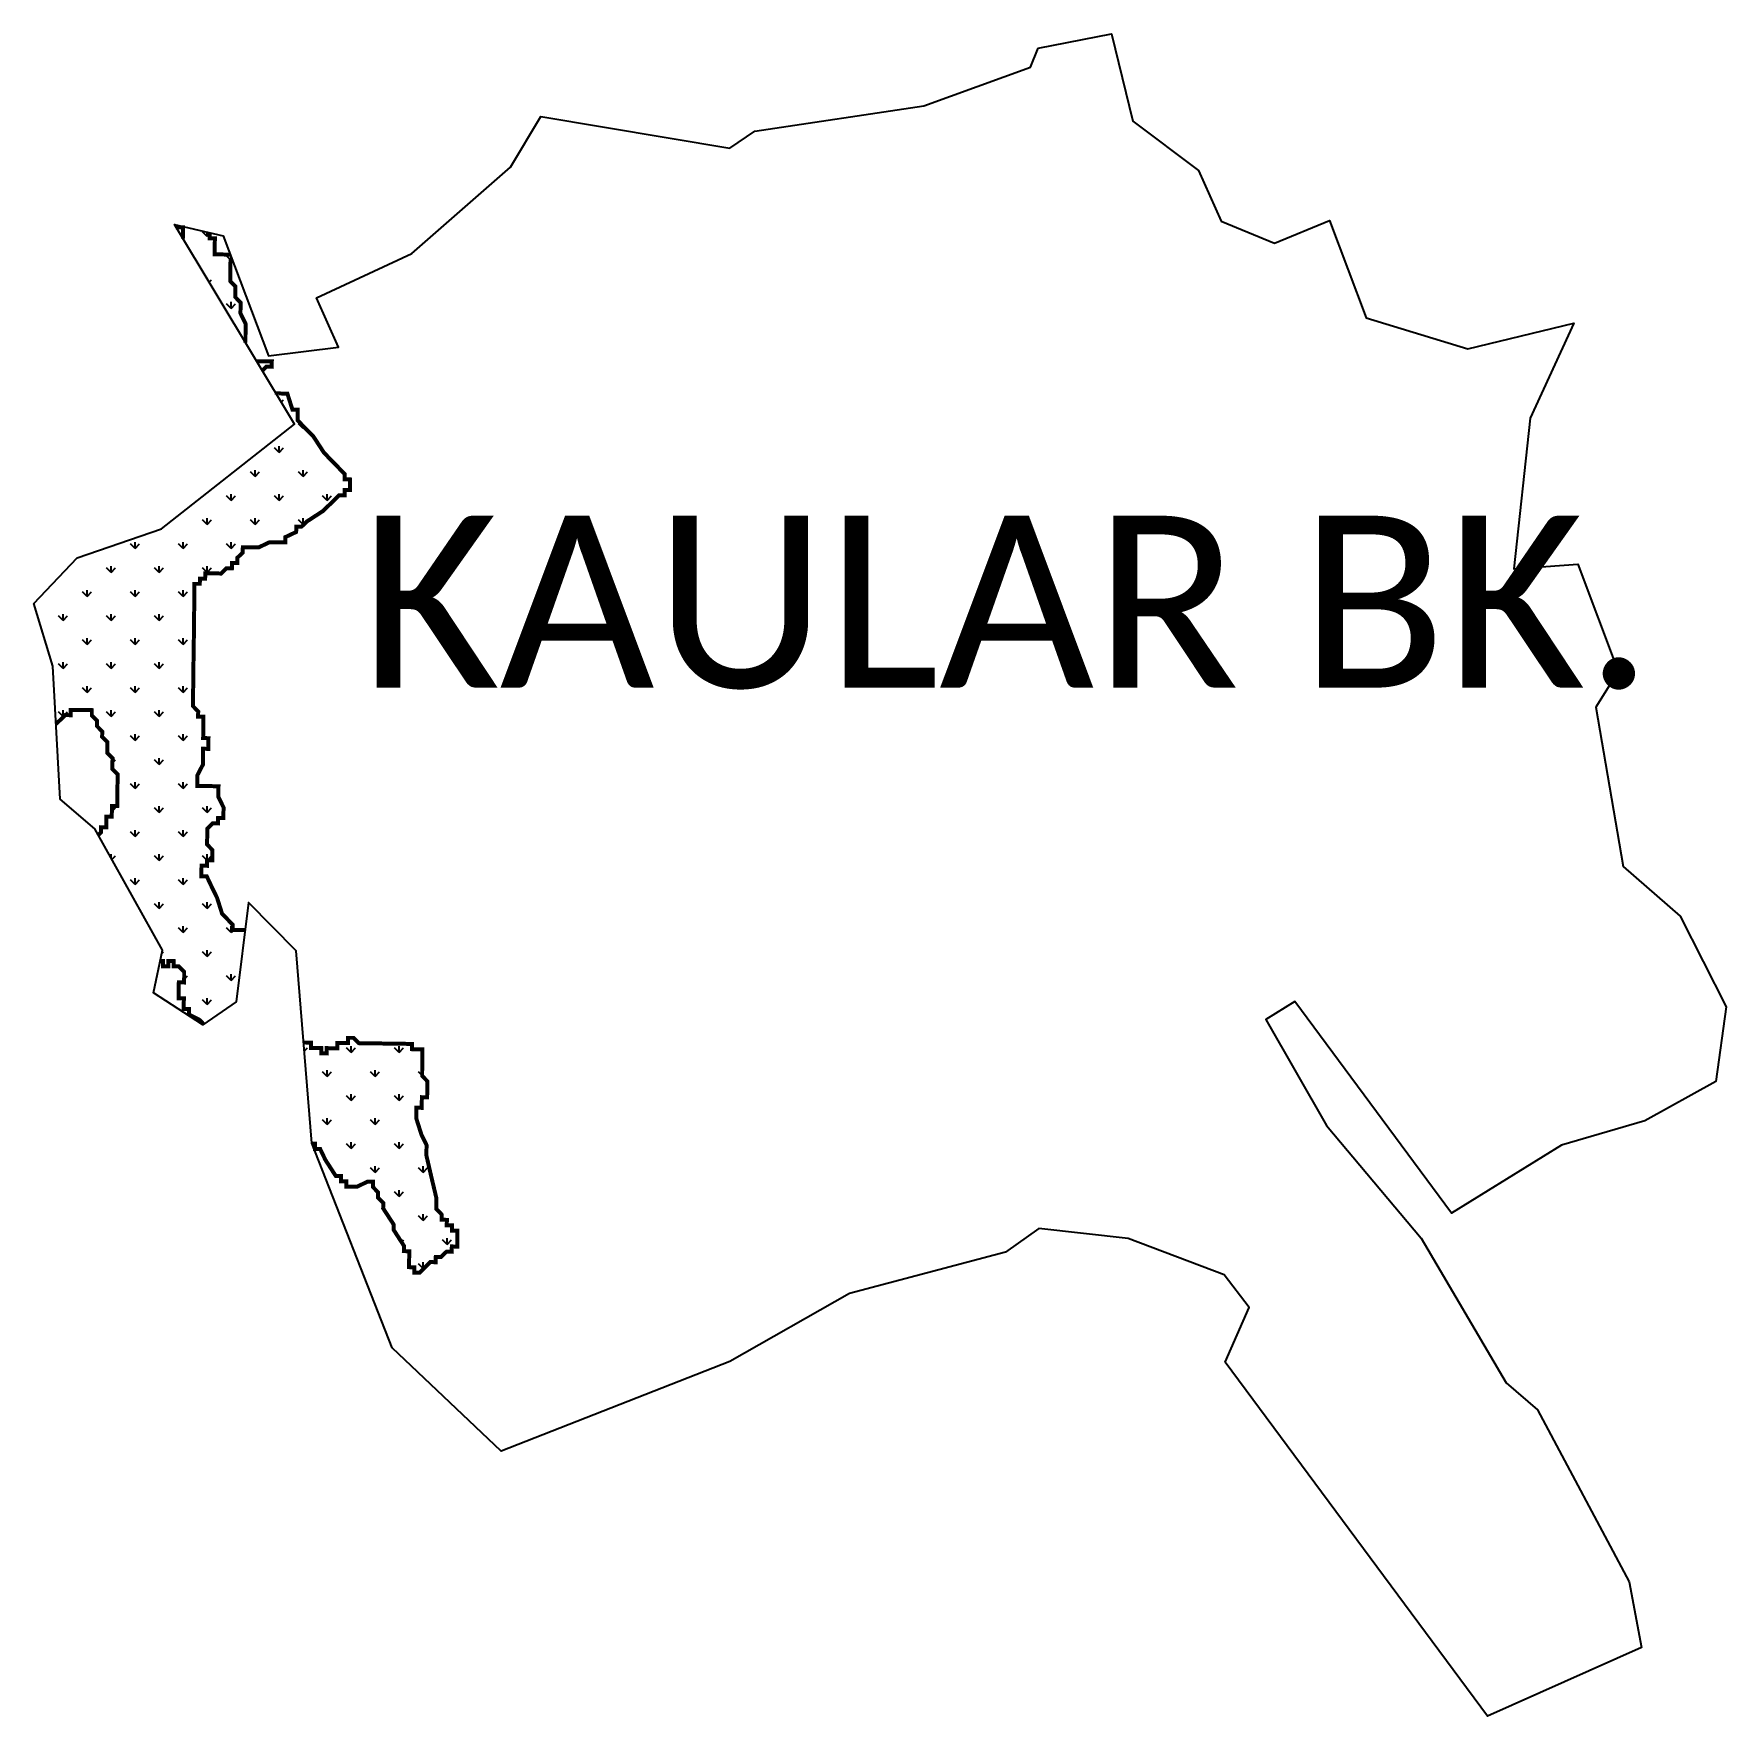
# Model space of a CAD drawing. Header units: metres. Extents: x 266674 to 267940, y 2141636 to 2142895.
import ezdxf

# ---------------------------------------------------------------- set-up
doc = ezdxf.new("R2010")
doc.units = ezdxf.units.M
for name, color, linetype in [('MANGROOVES', 112, 'Continuous'), ('village', 3, 'Continuous'), ('VILLAGE NAME', 250, 'Continuous')]:
    doc.layers.add(name, color=color, linetype=linetype)

msp = doc.modelspace()

# ---------------------------------------------------------------- hatches: boundary and pattern name
at = {"layer": 'MANGROOVES'}
h = msp.add_hatch(dxfattribs=at)
h.set_pattern_fill('GRASS', color=256)
h.paths.add_polyline_path([(266832.1, 2142663.5), (266832.2, 2142665.6), (266832.2, 2142669.5), (266832.3, 2142673.5), (266832.3, 2142677.5), (266828.4, 2142685.5), (266828.5, 2142689.5), (266828.5, 2142693.5), (266824.6, 2142697.5), (266824.7, 2142701.5), (266824.7, 2142705.4), (266820.8, 2142709.5), (266820.8, 2142713.5), (266820.9, 2142717.4), (266820.9, 2142721.4), (266821, 2142725.4), (266821.9, 2142726.3), (266820.8, 2142729.4), (266817.1, 2142729.4), (266813.1, 2142729.5), (266809.1, 2142729.5), (266809.2, 2142733.5), (266809.2, 2142737.5), (266809.3, 2142741.5), (266805.3, 2142741.5), (266805.3, 2142745.5), (266805.3, 2142745.8), (266781.5, 2142751.3), (266781.5, 2142749.8), (266785.5, 2142749.7), (266785.5, 2142745.7), (266785.4, 2142741.8), (266785.4, 2142741.3)])
h = msp.add_hatch(dxfattribs=at)
h.set_pattern_fill('GRASS', color=256)
h.paths.add_polyline_path([(266736.2, 2142316.7), (266732.2, 2142316.7), (266732.2, 2142312.7), (266732.1, 2142308.7), (266728.1, 2142308.8), (266728.1, 2142304.8), (266728, 2142300.8), (266724.1, 2142300.9), (266724, 2142296.9), (266722, 2142295), (266770.2, 2142208.9), (266768.5, 2142200.9), (266770.5, 2142200.8), (266770.5, 2142196.8), (266774.5, 2142196.8), (266774.5, 2142200.8), (266778.5, 2142200.7), (266778.4, 2142196.7), (266782.4, 2142196.7), (266786.3, 2142192.7), (266786.3, 2142188.7), (266786.2, 2142184.7), (266782.3, 2142184.8), (266782.2, 2142180.8), (266782.2, 2142176.8), (266782.1, 2142172.8), (266786.1, 2142172.8), (266786, 2142168.8), (266786, 2142164.8), (266790, 2142164.8), (266789.9, 2142160.8), (266797.8, 2142156.7), (266800.9, 2142153.5), (266825.1, 2142170.2), (266831.9, 2142223.9), (266830.5, 2142223.9), (266826.5, 2142224), (266822.5, 2142224), (266822.6, 2142228), (266814.7, 2142236.1), (266810.9, 2142248.1), (266807, 2142256.1), (266803.2, 2142264.1), (266799.2, 2142264.1), (266799.2, 2142268.1), (266799.3, 2142272.1), (266803.3, 2142272), (266803.3, 2142276), (266807.3, 2142276), (266807.3, 2142279.9), (266807.4, 2142283.9), (266803.5, 2142287.9), (266803.5, 2142291.9), (266803.6, 2142295.9), (266803.6, 2142299.9), (266807.6, 2142303.8), (266811.6, 2142303.7), (266811.7, 2142307.7), (266815.7, 2142307.7), (266815.7, 2142311.7), (266815.8, 2142315.6), (266811.9, 2142323.6), (266811.9, 2142327.6), (266812, 2142331.6), (266808, 2142331.6), (266804, 2142331.7), (266800, 2142331.7), (266796.1, 2142331.8), (266796.1, 2142335.8), (266796.2, 2142339.8), (266800.3, 2142347.7), (266800.3, 2142351.6), (266800.4, 2142355.6), (266800.4, 2142359.6), (266804.4, 2142359.5), (266804.4, 2142363.5), (266804.5, 2142367.5), (266800.5, 2142367.6), (266800.6, 2142375.5), (266800.7, 2142379.5), (266800.7, 2142383.5), (266796.7, 2142383.5), (266796.8, 2142387.5), (266792.9, 2142391.5), (266792.9, 2142395.5), (266793, 2142399.5), (266793, 2142403.5), (266793.1, 2142407.4), (266793.2, 2142419.4), (266793.5, 2142439.3), (266793.6, 2142447.2), (266793.6, 2142451.2), (266793.7, 2142459.2), (266793.8, 2142463.1), (266793.9, 2142471.1), (266793.9, 2142475.1), (266794, 2142479), (266794, 2142483), (266798, 2142483), (266798.1, 2142486.9), (266802, 2142486.9), (266802.1, 2142490.9), (266806.1, 2142490.8), (266810, 2142490.8), (266814, 2142490.7), (266818, 2142494.7), (266822, 2142494.6), (266822.1, 2142498.6), (266826.1, 2142498.5), (266826.1, 2142502.5), (266830.1, 2142506.4), (266830.2, 2142510.4), (266834.2, 2142510.4), (266838.1, 2142510.3), (266842.1, 2142510.3), (266850.1, 2142514.1), (266854.1, 2142514.1), (266858.1, 2142514), (266862.1, 2142514), (266862.1, 2142518), (266870.1, 2142521.8), (266870.2, 2142525.8), (266874.1, 2142525.8), (266878.2, 2142529.7), (266890.2, 2142537.5), (266894.2, 2142541.4), (266902.3, 2142549.3), (266906.3, 2142549.2), (266906.3, 2142553.2), (266910.3, 2142553.2), (266910.3, 2142557.1), (266910.4, 2142561.1), (266906.4, 2142561.2), (266906.5, 2142565.1), (266902.5, 2142569.2), (266898.6, 2142573.2), (266894.7, 2142577.2), (266890.8, 2142581.3), (266883, 2142593.3), (266879, 2142597.3), (266875.1, 2142601.3), (266871.2, 2142605.4), (266871.2, 2142609.4), (266871.3, 2142613.3), (266867.3, 2142613.4), (266863.5, 2142625.4), (266859.5, 2142625.4), (266855.5, 2142625.5), (266855.5, 2142624.6), (266868.8, 2142602.5), (266769.4, 2142524.2), (266706.3, 2142502.4), (266673.8, 2142468.4), (266688, 2142421.5), (266690.4, 2142378.1), (266693.3, 2142380.9), (266697.3, 2142384.8), (266701.3, 2142384.7), (266701.3, 2142388.7), (266705.3, 2142388.7), (266709.3, 2142388.6), (266713.3, 2142388.6), (266717.2, 2142388.5), (266717.2, 2142384.5), (266721.1, 2142380.5), (266721.1, 2142376.5), (266725, 2142372.5), (266724.9, 2142368.5), (266728.9, 2142364.5), (266728.8, 2142360.5), (266728.8, 2142356.5), (266732.7, 2142352.5), (266732.6, 2142348.5), (266732.6, 2142344.5), (266736.5, 2142340.5), (266736.5, 2142336.5), (266736.4, 2142332.6), (266736.4, 2142328.6), (266736.3, 2142324.6), (266736.3, 2142320.6)])
h = msp.add_hatch(dxfattribs=at)
h.set_pattern_fill('GRASS', color=256)
h.paths.add_polyline_path([(266901, 2142135.5), (266897, 2142135.5), (266893, 2142135.6), (266893, 2142131.6), (266889, 2142131.7), (266889, 2142135.6), (266885.1, 2142135.7), (266881.1, 2142135.7), (266881.1, 2142139.7), (266877.2, 2142139.8), (266875.6, 2142139.8), (266881.8, 2142064.6), (266882, 2142064.1), (266884.1, 2142064.1), (266884.1, 2142060.1), (266888.1, 2142060.1), (266891.9, 2142052.1), (266899.7, 2142040), (266903.7, 2142040), (266903.7, 2142036), (266907.7, 2142035.9), (266907.6, 2142032), (266911.6, 2142031.9), (266915.6, 2142031.9), (266923.6, 2142035.7), (266927.5, 2142035.7), (266927.5, 2142031.7), (266931.4, 2142027.7), (266931.4, 2142023.7), (266935.3, 2142019.7), (266935.2, 2142015.7), (266943, 2142003.7), (266943, 2141999.7), (266950.8, 2141987.6), (266950.7, 2141983.7), (266954.7, 2141983.6), (266954.7, 2141979.6), (266954.6, 2141975.7), (266954.6, 2141971.7), (266958.5, 2141971.6), (266958.5, 2141967.6), (266962.5, 2141967.6), (266966.5, 2141971.5), (266970.5, 2141975.5), (266974.5, 2141975.4), (266974.6, 2141979.4), (266978.5, 2141979.3), (266982.6, 2141983.3), (266986.5, 2141983.2), (266986.6, 2141987.2), (266990.6, 2141987.1), (266990.6, 2141991.1), (266990.7, 2141995.1), (266990.7, 2141999.1), (266986.7, 2141999.1), (266986.8, 2142003.1), (266982.8, 2142003.1), (266982.9, 2142007.1), (266978.9, 2142007.2), (266978.9, 2142011.2), (266975, 2142015.2), (266975.1, 2142019.2), (266975.1, 2142023.1), (266971.3, 2142039.1), (266967.6, 2142055.1), (266967.6, 2142059), (266967.7, 2142063), (266963.8, 2142071), (266960, 2142083), (266960, 2142087), (266960.1, 2142091), (266964, 2142090.9), (266964.1, 2142094.9), (266964.2, 2142098.9), (266968.1, 2142098.8), (266968.2, 2142102.8), (266968.2, 2142106.8), (266968.3, 2142110.8), (266964.4, 2142114.8), (266964.4, 2142118.8), (266964.5, 2142122.7), (266964.5, 2142126.7), (266964.6, 2142130.7), (266964.6, 2142134.7), (266960.6, 2142134.7), (266956.7, 2142134.8), (266956.7, 2142138.8), (266952.7, 2142138.8), (266948.8, 2142138.9), (266944.8, 2142138.9), (266940.8, 2142139), (266936.8, 2142139), (266932.8, 2142139.1), (266924.9, 2142139.2), (266920.9, 2142139.2), (266916.9, 2142139.3), (266913, 2142143.3), (266909, 2142143.3), (266909, 2142139.4), (266905, 2142139.4), (266901, 2142139.5)])

# ---------------------------------------------------------------- linework, layer by layer
at = {"layer": 'MANGROOVES', "const_width": 2.98}
for points in [[(266781.5, 2142751.3), (266781.5, 2142749.8), (266785.5, 2142749.7), (266785.5, 2142745.7), (266785.4, 2142741.8), (266785.4, 2142741.3)], [(266820.8, 2142729.4), (266817.1, 2142729.4), (266813.1, 2142729.5), (266809.1, 2142729.5), (266809.2, 2142733.5), (266809.2, 2142737.5), (266809.3, 2142741.5), (266805.3, 2142741.5), (266805.3, 2142745.5), (266805.3, 2142745.8)], [(266832.1, 2142663.5), (266832.2, 2142665.6), (266832.2, 2142669.5), (266832.3, 2142673.5), (266832.3, 2142677.5), (266828.4, 2142685.5), (266828.5, 2142689.5), (266828.5, 2142693.5), (266824.6, 2142697.5), (266824.7, 2142701.5), (266824.7, 2142705.4), (266820.8, 2142709.5), (266820.8, 2142713.5), (266820.9, 2142717.4), (266820.9, 2142721.4), (266821, 2142725.4), (266821.9, 2142726.3)], [(266844.8, 2142642.5), (266847.8, 2142645.5), (266851.8, 2142645.4), (266851.9, 2142649.4), (266847.9, 2142649.4), (266840.5, 2142649.5)], [(266831.9, 2142223.9), (266830.5, 2142223.9), (266826.5, 2142224), (266822.5, 2142224), (266822.6, 2142228), (266814.7, 2142236.1), (266810.9, 2142248.1), (266807, 2142256.1), (266803.2, 2142264.1), (266799.2, 2142264.1), (266799.2, 2142268.1), (266799.3, 2142272.1), (266803.3, 2142272), (266803.3, 2142276), (266807.3, 2142276), (266807.3, 2142279.9), (266807.4, 2142283.9), (266803.5, 2142287.9), (266803.5, 2142291.9), (266803.6, 2142295.9), (266803.6, 2142299.9), (266807.6, 2142303.8), (266811.6, 2142303.7), (266811.7, 2142307.7), (266815.7, 2142307.7), (266815.7, 2142311.7), (266815.8, 2142315.6), (266811.9, 2142323.6), (266811.9, 2142327.6), (266812, 2142331.6), (266808, 2142331.6), (266804, 2142331.7), (266800, 2142331.7), (266796.1, 2142331.8), (266796.1, 2142335.8), (266796.2, 2142339.8), (266800.3, 2142347.7), (266800.3, 2142351.6), (266800.4, 2142355.6), (266800.4, 2142359.6), (266804.4, 2142359.5), (266804.4, 2142363.5), (266804.5, 2142367.5), (266800.5, 2142367.6), (266800.6, 2142375.5), (266800.7, 2142379.5), (266800.7, 2142383.5), (266796.7, 2142383.5), (266796.8, 2142387.5), (266792.9, 2142391.5), (266792.9, 2142395.5), (266793, 2142399.5), (266793, 2142403.5), (266793.1, 2142407.4), (266793.2, 2142419.4), (266793.5, 2142439.3), (266793.6, 2142447.2), (266793.6, 2142451.2), (266793.7, 2142459.2), (266793.8, 2142463.1), (266793.9, 2142471.1), (266793.9, 2142475.1), (266794, 2142479), (266794, 2142483), (266798, 2142483), (266798.1, 2142486.9), (266802, 2142486.9), (266802.1, 2142490.9), (266806.1, 2142490.8), (266810, 2142490.8), (266814, 2142490.7), (266818, 2142494.7), (266822, 2142494.6), (266822.1, 2142498.6), (266826.1, 2142498.5), (266826.1, 2142502.5), (266830.1, 2142506.4), (266830.2, 2142510.4), (266834.2, 2142510.4), (266838.1, 2142510.3), (266842.1, 2142510.3), (266850.1, 2142514.1), (266854.1, 2142514.1), (266858.1, 2142514), (266862.1, 2142514), (266862.1, 2142518), (266870.1, 2142521.8), (266870.2, 2142525.8), (266874.1, 2142525.8), (266878.2, 2142529.7), (266890.2, 2142537.5), (266894.2, 2142541.4), (266902.3, 2142549.3), (266906.3, 2142549.2), (266906.3, 2142553.2), (266910.3, 2142553.2), (266910.3, 2142557.1), (266910.4, 2142561.1), (266906.4, 2142561.2), (266906.5, 2142565.1), (266902.5, 2142569.2), (266898.6, 2142573.2), (266894.7, 2142577.2), (266890.8, 2142581.3), (266883, 2142593.3), (266879, 2142597.3), (266875.1, 2142601.3), (266871.2, 2142605.4), (266871.2, 2142609.4), (266871.3, 2142613.3), (266867.3, 2142613.4), (266863.5, 2142625.4), (266859.5, 2142625.4), (266855.5, 2142625.5), (266855.5, 2142624.6)], [(266690.4, 2142378.1), (266693.3, 2142380.9), (266697.3, 2142384.8), (266701.3, 2142384.7), (266701.3, 2142388.7), (266705.3, 2142388.7), (266709.3, 2142388.6), (266713.3, 2142388.6), (266717.2, 2142388.5), (266717.2, 2142384.5), (266721.1, 2142380.5), (266721.1, 2142376.5), (266725, 2142372.5), (266724.9, 2142368.5), (266728.9, 2142364.5), (266728.8, 2142360.5), (266728.8, 2142356.5), (266732.7, 2142352.5), (266732.6, 2142348.5), (266732.6, 2142344.5), (266736.5, 2142340.5), (266736.5, 2142336.5), (266736.4, 2142332.6), (266736.4, 2142328.6), (266736.3, 2142324.6), (266736.3, 2142320.6), (266736.2, 2142316.7), (266732.2, 2142316.7), (266732.2, 2142312.7), (266732.1, 2142308.7), (266728.1, 2142308.8), (266728.1, 2142304.8), (266728, 2142300.8), (266724.1, 2142300.9), (266724, 2142296.9), (266722, 2142294.9)], [(266768.5, 2142200.9), (266770.5, 2142200.8), (266770.5, 2142196.8), (266774.5, 2142196.8), (266774.5, 2142200.8), (266778.5, 2142200.7), (266778.4, 2142196.7), (266782.4, 2142196.7), (266786.3, 2142192.7), (266786.3, 2142188.7), (266786.2, 2142184.7), (266782.3, 2142184.8), (266782.2, 2142180.8), (266782.2, 2142176.8), (266782.1, 2142172.8), (266786.1, 2142172.8), (266786, 2142168.8), (266786, 2142164.8), (266790, 2142164.8), (266789.9, 2142160.8), (266797.8, 2142156.7), (266800.9, 2142153.5)], [(266881.8, 2142064.1), (266884.1, 2142064.1), (266884.1, 2142060.1), (266888.1, 2142060.1), (266891.9, 2142052.1), (266899.7, 2142040), (266903.7, 2142040), (266903.7, 2142036), (266907.7, 2142035.9), (266907.6, 2142032), (266911.6, 2142031.9), (266915.6, 2142031.9), (266923.6, 2142035.7), (266927.5, 2142035.7), (266927.5, 2142031.7), (266931.4, 2142027.7), (266931.4, 2142023.7), (266935.3, 2142019.7), (266935.2, 2142015.7), (266943, 2142003.7), (266943, 2141999.7), (266950.8, 2141987.6), (266950.7, 2141983.7), (266954.7, 2141983.6), (266954.7, 2141979.6), (266954.6, 2141975.7), (266954.6, 2141971.7), (266958.5, 2141971.6), (266958.5, 2141967.6), (266962.5, 2141967.6), (266966.5, 2141971.5), (266970.5, 2141975.5), (266974.5, 2141975.4), (266974.6, 2141979.4), (266978.5, 2141979.3), (266982.6, 2141983.3), (266986.5, 2141983.2), (266986.6, 2141987.2), (266990.6, 2141987.1), (266990.6, 2141991.1), (266990.7, 2141995.1), (266990.7, 2141999.1), (266986.7, 2141999.1), (266986.8, 2142003.1), (266982.8, 2142003.1), (266982.9, 2142007.1), (266978.9, 2142007.2), (266978.9, 2142011.2), (266975, 2142015.2), (266975.1, 2142019.2), (266975.1, 2142023.1), (266971.3, 2142039.1), (266967.6, 2142055.1), (266967.6, 2142059), (266967.7, 2142063), (266963.8, 2142071), (266960, 2142083), (266960, 2142087), (266960.1, 2142091), (266964, 2142090.9), (266964.1, 2142094.9), (266964.2, 2142098.9), (266968.1, 2142098.8), (266968.2, 2142102.8), (266968.2, 2142106.8), (266968.3, 2142110.8), (266964.4, 2142114.8), (266964.4, 2142118.8), (266964.5, 2142122.7), (266964.5, 2142126.7), (266964.6, 2142130.7), (266964.6, 2142134.7), (266960.6, 2142134.7), (266956.7, 2142134.8), (266956.7, 2142138.8), (266952.7, 2142138.8), (266948.8, 2142138.9), (266944.8, 2142138.9), (266940.8, 2142139), (266936.8, 2142139), (266932.8, 2142139.1), (266924.9, 2142139.2), (266920.9, 2142139.2), (266916.9, 2142139.3), (266913, 2142143.3), (266909, 2142143.3), (266909, 2142139.4), (266905, 2142139.4), (266901, 2142139.5), (266901, 2142135.5), (266897, 2142135.5), (266893, 2142135.6), (266893, 2142131.6), (266889, 2142131.7), (266889, 2142135.6), (266885.1, 2142135.7), (266881.1, 2142135.7), (266881.1, 2142139.7), (266877.2, 2142139.8), (266875.6, 2142139.8)], [(266978.5, 2141979.3), (266982.6, 2141983.3)]]:
    msp.add_lwpolyline(points, dxfattribs=at)
at = {"layer": 'village'}
msp.add_lwpolyline([(266706.3, 2142502.4), (266769.4, 2142524.2)], dxfattribs=at)
for points in [[(267425.3, 2142883.8, 0), (267480.3, 2142894.5, 0), (267496.1, 2142829.3, 0), (267545.3, 2142792.2, 0), (267562.3, 2142754.3, 0), (267602.1, 2142737.8, 0), (267643.4, 2142754.9, 0), (267670.7, 2142682.1, 0), (267746.9, 2142658.8, 0), (267826.1, 2142678, 0), (267793.6, 2142607, 0), (267781.3, 2142494.2, 0), (267829.3, 2142497.7, 0), (267859.4, 2142417.4, 0), (267842.6, 2142390.6, 0), (267863, 2142271.4, 0), (267905.8, 2142234.4, 0), (267940.2, 2142166.4, 0), (267932.4, 2142110.7, 0), (267879.3, 2142081.2, 0), (267817, 2142063, 0), (267734.6, 2142012.1, 0), (267617.4, 2142170.6, 0), (267595.6, 2142157.1, 0), (267641, 2142077.6, 0), (267711.9, 2141993.3, 0), (267775.6, 2141885.2, 0), (267798.9, 2141864.9, 0), (267867.6, 2141736.2, 0), (267876.9, 2141687.2, 0), (267761.6, 2141635.7, 0), (267565.2, 2141900.7, 0), (267583.2, 2141941.4, 0), (267564.6, 2141966, 0), (267492.6, 2141993.2, 0), (267425.9, 2142000.7, 0), (267400.9, 2141982.8, 0), (267284.1, 2141952, 0), (267194.7, 2141901.2, 0), (267023.6, 2141833.9, 0), (266941.9, 2141911.4, 0), (266881.8, 2142064.6, 0), (266870.1, 2142208.3, 0), (266834.5, 2142244.5, 0), (266825.1, 2142170.2, 0), (266800.3, 2142153.1, 0), (266763.4, 2142177, 0), (266770.2, 2142208.9, 0), (266719.4, 2142299.7, 0), (266693.6, 2142321.9, 0), (266688, 2142421.5, 0), (266673.8, 2142468.4, 0), (266706.3, 2142502.4, 0)], [(266769.4, 2142524.2, 0), (266868.8, 2142602.5, 0), (266779, 2142751.9, 0), (266815.4, 2142743.4, 0), (266849.5, 2142653.5, 0), (266901.7, 2142660.1, 0), (266885.4, 2142696.9, 0), (266956.6, 2142730.3, 0), (267030.6, 2142794.8, 0), (267053.1, 2142832.7, 0), (267194.5, 2142808.9, 0), (267213.3, 2142821.8, 0), (267339.9, 2142840.7, 0), (267419.6, 2142869.7, 0), (267425.3, 2142883.8, 0), (267425.3, 2142883.8, 0)]]:
    msp.add_polyline3d(points, dxfattribs=at)

# ---------------------------------------------------------------- texts
at = {"layer": 'VILLAGE NAME', "insert": (266918.1, 2142534), "char_height": 128.647, "attachment_point": 1}
msp.add_mtext_dynamic_manual_height_columns('{\\fCalibri|b0|i0|c0|p34;KAULAR BK.}', width=1449.11, gutter_width=643.2, heights=[0], dxfattribs=at)

doc.saveas('drawing.dxf')
